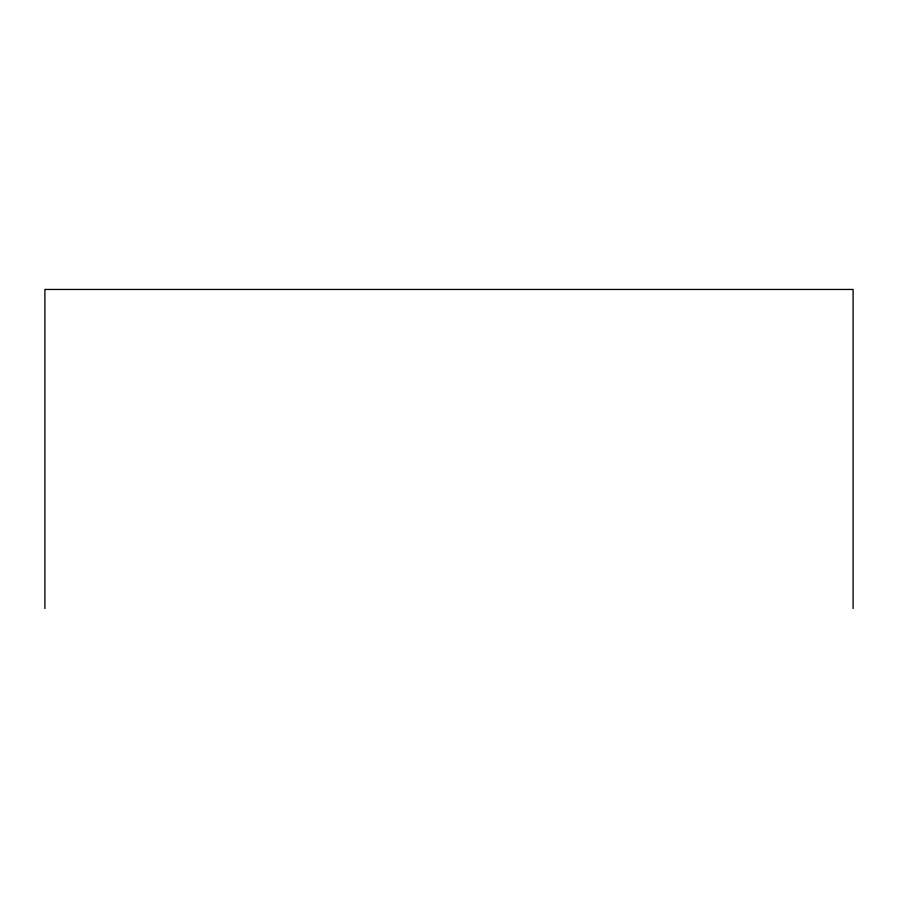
<?xml version="1.0" encoding="UTF-8"?>
<svg xmlns="http://www.w3.org/2000/svg" width="898" height="898" viewBox="0 0 898 898"><rect width="100%" height="100%" fill="white"/><g stroke="black" fill="none" stroke-linecap="round" stroke-linejoin="round"><path stroke-width="1.35" d="M853.1 608.541L853.1 289.459L44.9 289.459L44.9 608.541"/></g></svg>
